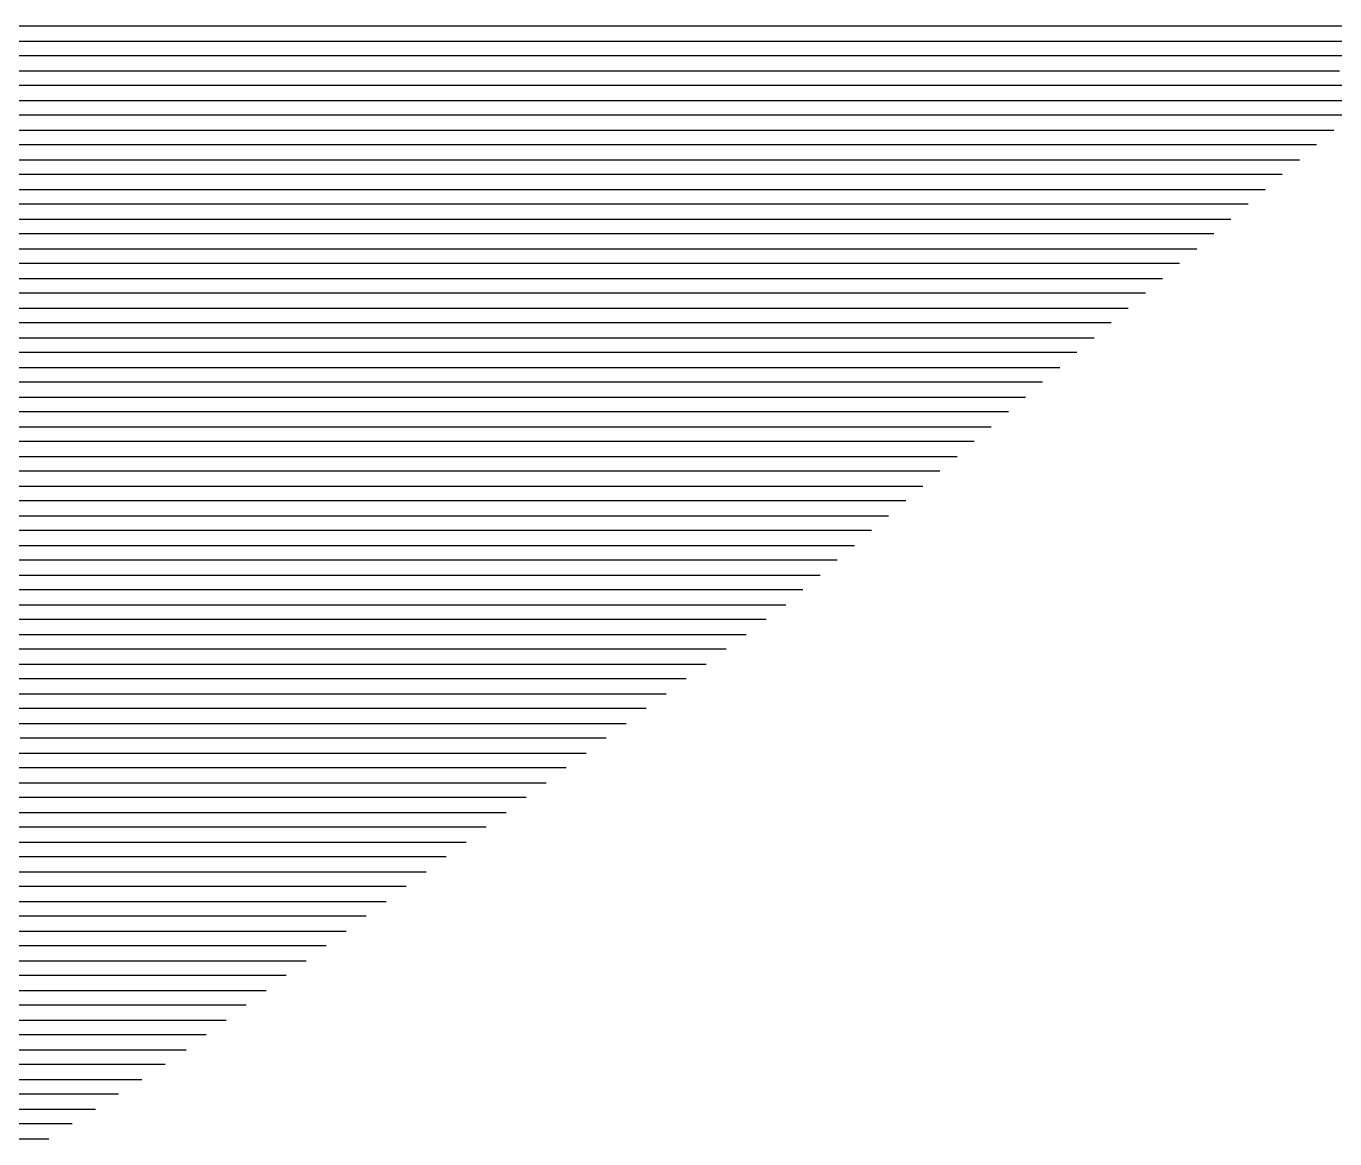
# Model space of a CAD drawing. Header units: metres. Extents: x -7 to 7, y -7 to 7.
# Drawn here: x 3.804 to 4.686, y -5.835 to -5.085 of the extents above; entities that cross this region are included whole.
import ezdxf

# ---------------------------------------------------------------- set-up
doc = ezdxf.new("R2010")
doc.units = ezdxf.units.M

msp = doc.modelspace()

# ---------------------------------------------------------------- linework, layer by layer
for p, q in [((3.986903, -5.084853, 0.530133), (3.572174, -5.084853, 0.478224)), ((4.074239, -5.084853, 0.540838), (3.986903, -5.084853, 0.530133)), ((4.648638, -5.084853, 0.613187), (4.074239, -5.084853, 0.540838)), ((4.669233, -5.084853, 0.615735), (4.648638, -5.084853, 0.613187)), ((4.757598, -5.084853, 0.626944), (4.669233, -5.084853, 0.615735)), ((3.576924, -5.094853, 0.47915), (3.995321, -5.094853, 0.531518)), ((3.995321, -5.094853, 0.531518), (4.080421, -5.094853, 0.541948)), ((4.080421, -5.094853, 0.541948), (4.659191, -5.094853, 0.614848)), ((4.659191, -5.094853, 0.614848), (4.675915, -5.094853, 0.616917)), ((4.675915, -5.094853, 0.616917), (4.74767, -5.094853, 0.626019)), ((4.00374, -5.104853, 0.532902), (3.581675, -5.104853, 0.480075)), ((4.086603, -5.104853, 0.543059), (4.00374, -5.104853, 0.532902)), ((4.669745, -5.104853, 0.616509), (4.086603, -5.104853, 0.543059)), ((4.682597, -5.104853, 0.618099), (4.669745, -5.104853, 0.616509)), ((4.737743, -5.104853, 0.625094), (4.682597, -5.104853, 0.618099)), ((3.586426, -5.114853, 0.481001), (4.012158, -5.114853, 0.534287)), ((4.012158, -5.114853, 0.534287), (4.092785, -5.114853, 0.544169)), ((4.092785, -5.114853, 0.544169), (4.680298, -5.114853, 0.61817)), ((4.680298, -5.114853, 0.61817), (4.689279, -5.114853, 0.619281)), ((4.020577, -5.124853, 0.535672), (3.591176, -5.124853, 0.481926)), ((4.098967, -5.124853, 0.54528), (4.020577, -5.124853, 0.535672)), ((4.690851, -5.124853, 0.619831), (4.098967, -5.124853, 0.54528)), ((3.595927, -5.134853, 0.482852), (4.028995, -5.134853, 0.537056)), ((4.028995, -5.134853, 0.537056), (4.105149, -5.134853, 0.54639)), ((4.105149, -5.134853, 0.54639), (4.701404, -5.134853, 0.621492)), ((4.037414, -5.144853, 0.538441), (3.600678, -5.144853, 0.483777)), ((4.111331, -5.144853, 0.547501), (4.037414, -5.144853, 0.538441)), ((4.696939, -5.144853, 0.621262), (4.111331, -5.144853, 0.547501)), ((3.605428, -5.154853, 0.484703), (4.045832, -5.154853, 0.539825)), ((4.045832, -5.154853, 0.539825), (4.117513, -5.154853, 0.548611)), ((4.117513, -5.154853, 0.548611), (4.685404, -5.154853, 0.620141)), ((4.05425, -5.164853, 0.54121), (3.610179, -5.164853, 0.485628)), ((4.123695, -5.164853, 0.549722), (4.05425, -5.164853, 0.54121)), ((4.673868, -5.164853, 0.619019), (4.123695, -5.164853, 0.549722)), ((3.61493, -5.174853, 0.486554), (4.062669, -5.174853, 0.542595)), ((4.062669, -5.174853, 0.542595), (4.129877, -5.174853, 0.550832)), ((4.129877, -5.174853, 0.550832), (4.662332, -5.174853, 0.617898)), ((4.071087, -5.184853, 0.543979), (3.61968, -5.184853, 0.487479)), ((4.136059, -5.184853, 0.551943), (4.071087, -5.184853, 0.543979)), ((4.650796, -5.184853, 0.616777), (4.136059, -5.184853, 0.551943)), ((3.624431, -5.194853, 0.488405), (4.079506, -5.194853, 0.545364)), ((4.079506, -5.194853, 0.545364), (4.142241, -5.194853, 0.553053)), ((4.142241, -5.194853, 0.553053), (4.639261, -5.194853, 0.615656)), ((4.087924, -5.204853, 0.546748), (3.629182, -5.204853, 0.48933)), ((4.148424, -5.204853, 0.554163), (4.087924, -5.204853, 0.546748)), ((4.627725, -5.204853, 0.614535), (4.148424, -5.204853, 0.554163)), ((3.633933, -5.214853, 0.490256), (4.096343, -5.214853, 0.548133)), ((4.096343, -5.214853, 0.548133), (4.154606, -5.214853, 0.555274)), ((4.154606, -5.214853, 0.555274), (4.616189, -5.214853, 0.613413)), ((4.104761, -5.224853, 0.549518), (3.638683, -5.224853, 0.491181)), ((4.160788, -5.224853, 0.556384), (4.104761, -5.224853, 0.549518)), ((4.604653, -5.224853, 0.612292), (4.160788, -5.224853, 0.556384)), ((3.643434, -5.234853, 0.492107), (4.11318, -5.234853, 0.550902)), ((4.11318, -5.234853, 0.550902), (4.16697, -5.234853, 0.557495)), ((4.16697, -5.234853, 0.557495), (4.593118, -5.234853, 0.611171)), ((4.121598, -5.244853, 0.552287), (3.648185, -5.244853, 0.493032)), ((4.173152, -5.244853, 0.558605), (4.121598, -5.244853, 0.552287)), ((4.581582, -5.244853, 0.61005), (4.173152, -5.244853, 0.558605)), ((3.652935, -5.254853, 0.493958), (4.130017, -5.254853, 0.553671)), ((4.130017, -5.254853, 0.553671), (4.179334, -5.254853, 0.559716)), ((4.179334, -5.254853, 0.559716), (4.570046, -5.254853, 0.608929)), ((4.138435, -5.264853, 0.555056), (3.657686, -5.264853, 0.494883)), ((4.185516, -5.264853, 0.560826), (4.138435, -5.264853, 0.555056)), ((4.55851, -5.264853, 0.607807), (4.185516, -5.264853, 0.560826)), ((3.662437, -5.274853, 0.495809), (4.146854, -5.274853, 0.55644)), ((4.146854, -5.274853, 0.55644), (4.191698, -5.274853, 0.561937)), ((4.191698, -5.274853, 0.561937), (4.546975, -5.274853, 0.606686)), ((4.155272, -5.284853, 0.557825), (3.667187, -5.284853, 0.496734)), ((4.19788, -5.284853, 0.563047), (4.155272, -5.284853, 0.557825)), ((4.535439, -5.284853, 0.605565), (4.19788, -5.284853, 0.563047)), ((3.671938, -5.294853, 0.49766), (4.163691, -5.294853, 0.55921)), ((4.163691, -5.294853, 0.55921), (4.204062, -5.294853, 0.564158)), ((4.204062, -5.294853, 0.564158), (4.523903, -5.294853, 0.604444)), ((4.172109, -5.304853, 0.560594), (3.676689, -5.304853, 0.498585)), ((4.210244, -5.304853, 0.565268), (4.172109, -5.304853, 0.560594)), ((4.512367, -5.304853, 0.603323), (4.210244, -5.304853, 0.565268)), ((3.681439, -5.314853, 0.499511), (4.180528, -5.314853, 0.561979)), ((4.180528, -5.314853, 0.561979), (4.216426, -5.314853, 0.566379)), ((4.216426, -5.314853, 0.566379), (4.500832, -5.314853, 0.602202)), ((4.188946, -5.324853, 0.563363), (3.68619, -5.324853, 0.500436)), ((4.222608, -5.324853, 0.567489), (4.188946, -5.324853, 0.563363)), ((4.489296, -5.324853, 0.60108), (4.222608, -5.324853, 0.567489)), ((3.690941, -5.334853, 0.501362), (4.197365, -5.334853, 0.564748)), ((4.197365, -5.334853, 0.564748), (4.22879, -5.334853, 0.5686)), ((4.22879, -5.334853, 0.5686), (4.47776, -5.334853, 0.599959)), ((4.205783, -5.344853, 0.566133), (3.695691, -5.344853, 0.502287)), ((4.234972, -5.344853, 0.56971), (4.205783, -5.344853, 0.566133)), ((4.466224, -5.344853, 0.598838), (4.234972, -5.344853, 0.56971)), ((3.700442, -5.354853, 0.503213), (4.214202, -5.354853, 0.567517)), ((4.214202, -5.354853, 0.567517), (4.241155, -5.354853, 0.570821)), ((4.241155, -5.354853, 0.570821), (4.454689, -5.354853, 0.597717)), ((4.22262, -5.364853, 0.568902), (3.705193, -5.364853, 0.504138)), ((4.247337, -5.364853, 0.571931), (4.22262, -5.364853, 0.568902)), ((4.443153, -5.364853, 0.596596), (4.247337, -5.364853, 0.571931)), ((3.709943, -5.374853, 0.505064), (4.231038, -5.374853, 0.570286)), ((4.231038, -5.374853, 0.570286), (4.253519, -5.374853, 0.573042)), ((4.253519, -5.374853, 0.573042), (4.431617, -5.374853, 0.595474)), ((4.239457, -5.384853, 0.571671), (3.714694, -5.384853, 0.50599)), ((4.259701, -5.384853, 0.574152), (4.239457, -5.384853, 0.571671)), ((4.420081, -5.384853, 0.594353), (4.259701, -5.384853, 0.574152)), ((3.719445, -5.394853, 0.506915), (4.247875, -5.394853, 0.573056)), ((4.247875, -5.394853, 0.573056), (4.265883, -5.394853, 0.575263)), ((4.265883, -5.394853, 0.575263), (4.408546, -5.394853, 0.593232)), ((4.256294, -5.404853, 0.57444), (3.724195, -5.404853, 0.507841)), ((4.272065, -5.404853, 0.576373), (4.256294, -5.404853, 0.57444)), ((4.39701, -5.404853, 0.592111), (4.272065, -5.404853, 0.576373)), ((3.728946, -5.414853, 0.508766), (4.264712, -5.414853, 0.575825)), ((4.264712, -5.414853, 0.575825), (4.278247, -5.414853, 0.577484)), ((4.278247, -5.414853, 0.577484), (4.385474, -5.414853, 0.59099)), ((4.273131, -5.424853, 0.577209), (3.733697, -5.424853, 0.509692)), ((4.284429, -5.424853, 0.578594), (4.273131, -5.424853, 0.577209)), ((4.373938, -5.424853, 0.589868), (4.284429, -5.424853, 0.578594)), ((3.738447, -5.434853, 0.510617), (4.281549, -5.434853, 0.578594)), ((4.281549, -5.434853, 0.578594), (4.290611, -5.434853, 0.579705)), ((4.290611, -5.434853, 0.579705), (4.362403, -5.434853, 0.588747)), ((4.289968, -5.444853, 0.579979), (3.743198, -5.444853, 0.511543)), ((4.296793, -5.444853, 0.580815), (4.289968, -5.444853, 0.579979)), ((4.350867, -5.444853, 0.587626), (4.296793, -5.444853, 0.580815)), ((3.747949, -5.454853, 0.512468), (4.298386, -5.454853, 0.581363)), ((4.298386, -5.454853, 0.581363), (4.302975, -5.454853, 0.581926)), ((4.302975, -5.454853, 0.581926), (4.339331, -5.454853, 0.586505)), ((4.306805, -5.464853, 0.582748), (3.752699, -5.464853, 0.513394)), ((4.309157, -5.464853, 0.583036), (4.306805, -5.464853, 0.582748)), ((4.327795, -5.464853, 0.585384), (4.309157, -5.464853, 0.583036)), ((3.75745, -5.474853, 0.514319), (4.315223, -5.474853, 0.584132)), ((4.315223, -5.474853, 0.584132), (4.315339, -5.474853, 0.584147)), ((4.315339, -5.474853, 0.584147), (4.31626, -5.474853, 0.584262)), ((4.302887, -5.484853, 0.582919), (3.762201, -5.484853, 0.515245)), ((3.766951, -5.494853, 0.51617), (4.289414, -5.494853, 0.581564)), ((4.275941, -5.504853, 0.580208), (3.771702, -5.504853, 0.517096)), ((3.776453, -5.514853, 0.518021), (4.262468, -5.514853, 0.578853)), ((4.248995, -5.524853, 0.577497), (3.781203, -5.524853, 0.518947)), ((3.785954, -5.534853, 0.519872), (4.235522, -5.534853, 0.576142)), ((4.222049, -5.544853, 0.574787), (3.790705, -5.544853, 0.520798)), ((3.795455, -5.554853, 0.521723), (4.208576, -5.554853, 0.573431)), ((4.195103, -5.564853, 0.572076), (3.800206, -5.564853, 0.522649)), ((3.764519, -5.574853, 0.518659), (3.804957, -5.574853, 0.523574)), ((3.804957, -5.574853, 0.523574), (4.18163, -5.574853, 0.57072)), ((3.809707, -5.584853, 0.5245), (3.771226, -5.584853, 0.519822)), ((4.168157, -5.584853, 0.569365), (3.809707, -5.584853, 0.5245)), ((3.777933, -5.594853, 0.520986), (3.814458, -5.594853, 0.525425)), ((3.814458, -5.594853, 0.525425), (4.154684, -5.594853, 0.568009)), ((3.819209, -5.604853, 0.526351), (3.78464, -5.604853, 0.522149)), ((4.141211, -5.604853, 0.566654), (3.819209, -5.604853, 0.526351)), ((3.791347, -5.614853, 0.523312), (3.823959, -5.614853, 0.527276)), ((3.823959, -5.614853, 0.527276), (4.127738, -5.614853, 0.565298)), ((3.82871, -5.624853, 0.528202), (3.798054, -5.624853, 0.524476)), ((4.114265, -5.624853, 0.563943), (3.82871, -5.624853, 0.528202)), ((3.392924, -5.634853, 0.474492), (3.804761, -5.634853, 0.525639)), ((3.804761, -5.634853, 0.525639), (3.833461, -5.634853, 0.529127)), ((3.833461, -5.634853, 0.529127), (4.100792, -5.634853, 0.562588)), ((3.811468, -5.644853, 0.526802), (3.396897, -5.644853, 0.475316)), ((3.838211, -5.644853, 0.530053), (3.811468, -5.644853, 0.526802)), ((4.087319, -5.644853, 0.561232), (3.838211, -5.644853, 0.530053)), ((3.400871, -5.654853, 0.47614), (3.818175, -5.654853, 0.527966)), ((3.818175, -5.654853, 0.527966), (3.842962, -5.654853, 0.530978)), ((3.842962, -5.654853, 0.530978), (4.073846, -5.654853, 0.559877)), ((3.824882, -5.664853, 0.529129), (3.404844, -5.664853, 0.476964)), ((3.847713, -5.664853, 0.531904), (3.824882, -5.664853, 0.529129)), ((4.060373, -5.664853, 0.558521), (3.847713, -5.664853, 0.531904)), ((3.408818, -5.674853, 0.477787), (3.831589, -5.674853, 0.530292)), ((3.831589, -5.674853, 0.530292), (3.852463, -5.674853, 0.532829)), ((3.852463, -5.674853, 0.532829), (4.0469, -5.674853, 0.557166)), ((3.838297, -5.684853, 0.531456), (3.412791, -5.684853, 0.478611)), ((3.857214, -5.684853, 0.533755), (3.838297, -5.684853, 0.531456)), ((4.033427, -5.684853, 0.55581), (3.857214, -5.684853, 0.533755)), ((3.416765, -5.694853, 0.479435), (3.845004, -5.694853, 0.532619)), ((3.845004, -5.694853, 0.532619), (3.861965, -5.694853, 0.53468)), ((3.861965, -5.694853, 0.53468), (4.019954, -5.694853, 0.554455)), ((3.851711, -5.704853, 0.533782), (3.420739, -5.704853, 0.480259)), ((3.866715, -5.704853, 0.535606), (3.851711, -5.704853, 0.533782)), ((4.006481, -5.704853, 0.5531), (3.866715, -5.704853, 0.535606)), ((3.424712, -5.714853, 0.481083), (3.858418, -5.714853, 0.534945)), ((3.858418, -5.714853, 0.534945), (3.871466, -5.714853, 0.536531)), ((3.871466, -5.714853, 0.536531), (3.993008, -5.714853, 0.551744)), ((3.865125, -5.724853, 0.536109), (3.428686, -5.724853, 0.481907)), ((3.876217, -5.724853, 0.537457), (3.865125, -5.724853, 0.536109)), ((3.979535, -5.724853, 0.550389), (3.876217, -5.724853, 0.537457)), ((3.432659, -5.734853, 0.48273), (3.871832, -5.734853, 0.537272)), ((3.871832, -5.734853, 0.537272), (3.880967, -5.734853, 0.538382)), ((3.880967, -5.734853, 0.538382), (3.966062, -5.734853, 0.549033)), ((3.878539, -5.744853, 0.538435), (3.436633, -5.744853, 0.483554)), ((3.885718, -5.744853, 0.539308), (3.878539, -5.744853, 0.538435)), ((3.952589, -5.744853, 0.547678), (3.885718, -5.744853, 0.539308)), ((3.440606, -5.754853, 0.484378), (3.885246, -5.754853, 0.539599)), ((3.885246, -5.754853, 0.539599), (3.890469, -5.754853, 0.540233)), ((3.890469, -5.754853, 0.540233), (3.939116, -5.754853, 0.546322)), ((3.891953, -5.764853, 0.540762), (3.44458, -5.764853, 0.485202)), ((3.895219, -5.764853, 0.541159), (3.891953, -5.764853, 0.540762)), ((3.925643, -5.764853, 0.544967), (3.895219, -5.764853, 0.541159)), ((3.448553, -5.774853, 0.486026), (3.89866, -5.774853, 0.541925)), ((3.89866, -5.774853, 0.541925), (3.89997, -5.774853, 0.542085)), ((3.89997, -5.774853, 0.542085), (3.91217, -5.774853, 0.543612)), ((3.897969, -5.784853, 0.54217), (3.452527, -5.784853, 0.486849)), ((3.456501, -5.794853, 0.487673), (3.882292, -5.794853, 0.540553)), ((3.866615, -5.804853, 0.538937), (3.460474, -5.804853, 0.488497)), ((3.464448, -5.814853, 0.489321), (3.850938, -5.814853, 0.53732)), ((3.835261, -5.824853, 0.535703), (3.468421, -5.824853, 0.490145)), ((3.472395, -5.834853, 0.490969), (3.819584, -5.834853, 0.534087))]:
    msp.add_line(p, q)

doc.saveas('drawing.dxf')
